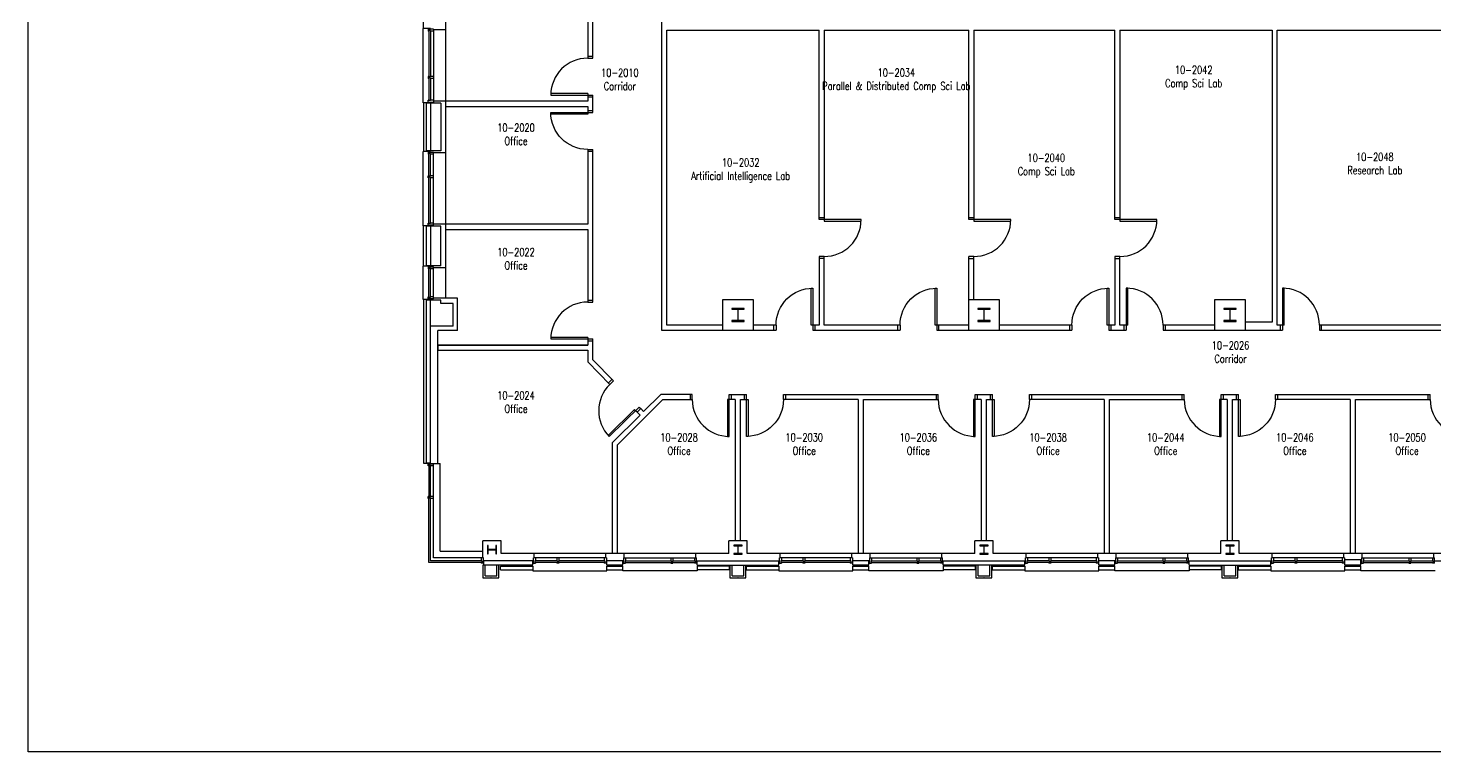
# Model space of a CAD drawing. Extents: x 11182 to 734459, y -1391328 to 152085.
# Drawn here: x 211178 to 245489, y -1105967 to -1088320 of the extents above; entities that cross this region are included whole.
import ezdxf
from ezdxf.enums import TextEntityAlignment as Align

# ---------------------------------------------------------------- set-up
doc = ezdxf.new("R2010")
doc.units = 0
doc.header["$LTSCALE"] = 500
doc.header["$MEASUREMENT"] = 0
doc.layers.add('0_Defpoints', color=106, linetype='CONTINUOUS', plot=False)
for name, color, linetype in [('0_room_data', 7, 'CONTINUOUS'), ('1_Wall_Exist', 251, 'CONTINUOUS'), ('3_Text', 7, 'CONTINUOUS')]:
    doc.layers.add(name, color=color, linetype=linetype)
doc.styles.add('1_200', font='simplex.shx', dxfattribs={"width": 0.75, "height": 460})

# ---------------------------------------------------------------- blocks, each defined once
blk = doc.blocks.new('room_data')
at = {"layer": '3_Text', "style": '1_200', "width": 0.75}
for tag, p in [('ROOMNUM', (0, 0)), ('ROOMUSE', (0, -575))]:
    blk.add_attdef(tag, text='', height=345, dxfattribs=at).set_placement(p, align=Align.MIDDLE_CENTER)

msp = doc.modelspace()

# ---------------------------------------------------------------- linework, layer by layer
at = {"layer": '0_Defpoints'}
msp.add_lwpolyline([(211178, -1068952), (268813, -1068952), (268813, -1105967), (211178, -1105967)], close=True, dxfattribs=at)
at = {"layer": '1_Wall_Exist'}
for p, q in [((221362, -1084688), (221362, -1094903)), ((220822, -1088328), (220822, -1087138)), ((224826, -1087228), (224826, -1089053)), ((224951, -1089053), (224951, -1086952)), ((226628, -1087498), (226628, -1095686)), ((220992, -1088328), (220811, -1088328)), ((220811, -1090138), (220811, -1088328)), ((220935, -1088343), (220935, -1088393)), ((221064, -1088343), (220935, -1088343)), ((220954, -1088393), (220935, -1088393)), ((220954, -1088379), (220954, -1089509)), ((220991, -1088379), (220954, -1088379)), ((220991, -1088379), (220991, -1089509)), ((221064, -1088393), (220991, -1088393)), ((221064, -1088343), (221064, -1090123)), ((221362, -1088363), (221064, -1088363)), ((226753, -1095561), (226753, -1088373)), ((226753, -1088373), (230470, -1088373)), ((230470, -1092989), (230470, -1088373)), ((230595, -1088373), (234120, -1088373)), ((230595, -1088373), (230595, -1093029)), ((234120, -1092989), (234120, -1088373)), ((234245, -1088373), (237684, -1088373)), ((234245, -1088373), (234245, -1093029)), ((237684, -1092989), (237684, -1088373)), ((237809, -1088373), (241520, -1088373)), ((237809, -1088373), (237809, -1093029)), ((241520, -1088373), (241520, -1095486)), ((241645, -1088373), (246428, -1088373)), ((241645, -1095561), (241645, -1088373)), ((224826, -1089003), (224951, -1089003)), ((224826, -1089053), (224951, -1089053)), ((220935, -1089498), (220935, -1089548)), ((220954, -1089498), (220935, -1089498)), ((220954, -1089548), (220935, -1089548)), ((220991, -1089509), (220954, -1089509)), ((220954, -1089534), (220954, -1090087)), ((220991, -1089534), (220954, -1089534)), ((221064, -1089498), (220991, -1089498)), ((220991, -1089534), (220991, -1090087)), ((221064, -1089548), (220991, -1089548)), ((224826, -1089913), (223926, -1089913)), ((223926, -1089913), (223926, -1089953)), ((223926, -1089953), (224951, -1089953)), ((224826, -1089913), (224826, -1090103)), ((224951, -1090003), (224826, -1090003)), ((224951, -1090328), (224951, -1089953)), ((220992, -1090138), (220811, -1090138)), ((220822, -1090138), (220822, -1091328)), ((220891, -1091313), (220891, -1090153)), ((221241, -1090153), (220891, -1090153)), ((220935, -1090123), (220935, -1090073)), ((220954, -1090073), (220935, -1090073)), ((220935, -1090123), (221064, -1090123)), ((220991, -1090087), (220954, -1090087)), ((221064, -1090073), (220991, -1090073)), ((220991, -1090153), (220991, -1091313)), ((221362, -1090103), (221064, -1090103)), ((221241, -1090153), (221241, -1091313)), ((221362, -1090103), (221362, -1090228)), ((224826, -1090103), (221362, -1090103)), ((221362, -1090228), (224826, -1090228)), ((224826, -1090228), (224826, -1090418)), ((224826, -1090328), (224951, -1090328)), ((224951, -1090378), (224951, -1090328)), ((223926, -1090418), (223926, -1090378)), ((223926, -1090378), (224951, -1090378)), ((224826, -1090418), (223926, -1090418)), ((220992, -1091328), (220811, -1091328)), ((220811, -1093138), (220811, -1091328)), ((221241, -1091313), (220891, -1091313)), ((220935, -1091343), (221064, -1091343)), ((220935, -1091343), (220935, -1091393)), ((220954, -1091393), (220935, -1091393)), ((220954, -1091932), (220954, -1091379)), ((220991, -1091379), (220954, -1091379)), ((220991, -1091932), (220991, -1091379)), ((221064, -1091393), (220991, -1091393)), ((221064, -1093123), (221064, -1091343)), ((221362, -1091363), (221064, -1091363)), ((224826, -1091278), (224826, -1093103)), ((224826, -1091278), (224951, -1091278)), ((224951, -1091328), (224826, -1091328)), ((224951, -1095000), (224951, -1091278)), ((220935, -1091968), (220935, -1091918)), ((220954, -1091918), (220935, -1091918)), ((220954, -1091968), (220935, -1091968)), ((220991, -1091932), (220954, -1091932)), ((220954, -1093087), (220954, -1091957)), ((220991, -1091957), (220954, -1091957)), ((221064, -1091918), (220991, -1091918)), ((220991, -1093087), (220991, -1091957)), ((221064, -1091968), (220991, -1091968)), ((220935, -1093123), (220935, -1093073)), ((220954, -1093073), (220935, -1093073)), ((220991, -1093087), (220954, -1093087)), ((221064, -1093073), (220991, -1093073)), ((224826, -1093103), (221064, -1093103)), ((230470, -1092939), (230595, -1092939)), ((231495, -1092989), (230470, -1092989)), ((230595, -1093029), (231495, -1093029)), ((231495, -1093029), (231495, -1092989)), ((234120, -1092939), (234245, -1092939)), ((235145, -1092989), (234120, -1092989)), ((234245, -1093029), (235145, -1093029)), ((235145, -1093029), (235145, -1092989)), ((237684, -1092939), (237809, -1092939)), ((238709, -1092989), (237684, -1092989)), ((237809, -1093029), (238709, -1093029)), ((238709, -1093029), (238709, -1092989)), ((220992, -1093138), (220811, -1093138)), ((220822, -1094128), (220822, -1093138)), ((220891, -1094113), (220891, -1093153)), ((221241, -1093153), (220891, -1093153)), ((221064, -1093123), (220935, -1093123)), ((220991, -1093153), (220991, -1094113)), ((221241, -1094113), (221241, -1093153)), ((221362, -1093228), (224826, -1093228)), ((224826, -1093228), (224826, -1095000)), ((220811, -1094938), (220811, -1094128)), ((220992, -1094128), (220811, -1094128)), ((221241, -1094113), (220891, -1094113)), ((220935, -1094143), (221064, -1094143)), ((220935, -1094143), (220935, -1094193)), ((221064, -1094923), (221064, -1094143)), ((230470, -1093889), (230470, -1095561)), ((230595, -1093889), (230470, -1093889)), ((230595, -1093939), (230470, -1093939)), ((230595, -1095561), (230595, -1093889)), ((234120, -1095686), (234120, -1093889)), ((234245, -1093889), (234120, -1093889)), ((234120, -1093939), (234245, -1093939)), ((234245, -1094940), (234245, -1093889)), ((237684, -1093889), (237684, -1095561)), ((237809, -1093889), (237684, -1093889)), ((237684, -1093939), (237809, -1093939)), ((237809, -1095561), (237809, -1093889)), ((220954, -1094193), (220935, -1094193)), ((220954, -1094887), (220954, -1094179)), ((220991, -1094179), (220954, -1094179)), ((220991, -1094887), (220991, -1094179)), ((221064, -1094193), (220991, -1094193)), ((221362, -1094163), (221064, -1094163)), ((230280, -1095561), (230280, -1094661)), ((230280, -1094661), (230320, -1094661)), ((230320, -1094661), (230320, -1095686)), ((233304, -1095561), (233304, -1094661)), ((233304, -1094661), (233344, -1094661)), ((233344, -1094661), (233344, -1095686)), ((237494, -1095561), (237494, -1094661)), ((237494, -1094661), (237534, -1094661)), ((237534, -1094661), (237534, -1095686)), ((237999, -1094661), (237959, -1094661)), ((237959, -1094661), (237959, -1095686)), ((237999, -1095561), (237999, -1094661)), ((241811, -1094661), (241771, -1094661)), ((241771, -1094661), (241771, -1095686)), ((241811, -1095561), (241811, -1094661)), ((220992, -1094938), (220811, -1094938)), ((220822, -1094938), (220822, -1098928)), ((220891, -1098918), (220891, -1094953)), ((221241, -1094953), (220891, -1094953)), ((220935, -1094923), (220935, -1094873)), ((220954, -1094873), (220935, -1094873)), ((221064, -1094923), (220935, -1094923)), ((220991, -1094887), (220954, -1094887)), ((221064, -1094873), (220991, -1094873)), ((220991, -1098933), (220991, -1094953)), ((221649, -1094903), (221064, -1094903)), ((221241, -1095038), (221241, -1094953)), ((221541, -1095038), (221241, -1095038)), ((221541, -1095588), (221541, -1095038)), ((221649, -1095696), (221649, -1094903)), ((224826, -1094950), (224951, -1094950)), ((224826, -1095000), (224951, -1095000)), ((228120, -1095686), (228120, -1094940)), ((228120, -1094940), (228863, -1094940)), ((228645, -1095156), (228338, -1095156)), ((228338, -1095156), (228338, -1095172)), ((228341, -1095175), (228482, -1095175)), ((228485, -1095178), (228485, -1095448)), ((228497, -1095448), (228497, -1095178)), ((228500, -1095175), (228642, -1095175)), ((228645, -1095172), (228645, -1095156)), ((228863, -1094940), (228863, -1095686)), ((234120, -1094940), (234863, -1094940)), ((234645, -1095156), (234338, -1095156)), ((234338, -1095156), (234338, -1095172)), ((234341, -1095175), (234482, -1095175)), ((234485, -1095178), (234485, -1095448)), ((234497, -1095448), (234497, -1095178)), ((234500, -1095175), (234642, -1095175)), ((234645, -1095172), (234645, -1095156)), ((234863, -1094940), (234863, -1095686)), ((240120, -1095686), (240120, -1094940)), ((240120, -1094940), (240863, -1094940)), ((240645, -1095156), (240338, -1095156)), ((240338, -1095156), (240338, -1095172)), ((240341, -1095175), (240482, -1095175)), ((240485, -1095178), (240485, -1095448)), ((240497, -1095448), (240497, -1095178)), ((240500, -1095175), (240642, -1095175)), ((240645, -1095172), (240645, -1095156)), ((240863, -1094940), (240863, -1095686)), ((228338, -1095454), (228338, -1095470)), ((228338, -1095470), (228645, -1095470)), ((228482, -1095451), (228341, -1095451)), ((228642, -1095451), (228500, -1095451)), ((228645, -1095470), (228645, -1095454)), ((234338, -1095454), (234338, -1095470)), ((234338, -1095470), (234645, -1095470)), ((234482, -1095451), (234341, -1095451)), ((234642, -1095451), (234500, -1095451)), ((234645, -1095470), (234645, -1095454)), ((240338, -1095454), (240338, -1095470)), ((240338, -1095470), (240645, -1095470)), ((240482, -1095451), (240341, -1095451)), ((240642, -1095451), (240500, -1095451)), ((240645, -1095470), (240645, -1095454)), ((241520, -1095486), (240863, -1095486)), ((221541, -1095588), (220991, -1095588)), ((221172, -1098933), (221172, -1095696)), ((221649, -1095696), (221172, -1095696)), ((224826, -1095860), (223926, -1095860)), ((223926, -1095860), (223926, -1095900)), ((224826, -1095860), (224826, -1096050)), ((226628, -1095686), (229420, -1095686)), ((228120, -1095561), (226753, -1095561)), ((229420, -1095561), (228863, -1095561)), ((229370, -1095686), (229370, -1095561)), ((229420, -1095561), (229420, -1095686)), ((230470, -1095561), (230280, -1095561)), ((230320, -1095686), (232444, -1095686)), ((230370, -1095561), (230370, -1095686)), ((232444, -1095561), (230595, -1095561)), ((232394, -1095686), (232394, -1095561)), ((232444, -1095561), (232444, -1095686)), ((234120, -1095561), (233304, -1095561)), ((233344, -1095686), (236634, -1095686)), ((233394, -1095686), (233394, -1095561)), ((236634, -1095561), (234863, -1095561)), ((236584, -1095686), (236584, -1095561)), ((236634, -1095561), (236634, -1095686)), ((237684, -1095561), (237494, -1095561)), ((237534, -1095686), (237959, -1095686)), ((237584, -1095561), (237584, -1095686)), ((237999, -1095561), (237809, -1095561)), ((237909, -1095686), (237909, -1095561)), ((240120, -1095561), (238859, -1095561)), ((238859, -1095561), (238859, -1095686)), ((238859, -1095686), (241771, -1095686)), ((238909, -1095561), (238909, -1095686)), ((241811, -1095561), (241645, -1095561)), ((241721, -1095686), (241721, -1095561)), ((246120, -1095561), (242671, -1095561)), ((242671, -1095561), (242671, -1095686)), ((242671, -1095686), (248978, -1095686)), ((242721, -1095686), (242721, -1095561)), ((221172, -1096050), (224826, -1096050)), ((221172, -1096050), (221172, -1096175)), ((224826, -1096050), (221172, -1096050)), ((221172, -1096175), (224826, -1096175)), ((223926, -1095900), (224951, -1095900)), ((224951, -1095950), (224826, -1095950)), ((224826, -1096175), (224826, -1096457)), ((224951, -1096406), (224951, -1095900)), ((224826, -1096457), (225365, -1097006)), ((225454, -1096919), (224951, -1096406)), ((225419, -1096883), (225330, -1096971)), ((225365, -1097006), (225454, -1096919)), ((225353, -1098279), (226084, -1097561)), ((225551, -1098484), (226660, -1097375)), ((226084, -1097561), (226119, -1097597)), ((226608, -1097250), (226190, -1097669)), ((227376, -1097250), (226608, -1097250)), ((226660, -1097375), (227376, -1097375)), ((227326, -1097250), (227326, -1097375)), ((227376, -1097375), (227376, -1097250)), ((228426, -1097375), (228236, -1097375)), ((228236, -1097375), (228236, -1098275)), ((228276, -1098275), (228276, -1097250)), ((228276, -1097250), (228701, -1097250)), ((228326, -1097250), (228326, -1097375)), ((228426, -1097375), (228426, -1100822)), ((228551, -1097375), (228741, -1097375)), ((228551, -1100822), (228551, -1097375)), ((228651, -1097375), (228651, -1097250)), ((228701, -1098275), (228701, -1097250)), ((228741, -1097375), (228741, -1098275)), ((229601, -1097250), (233376, -1097250)), ((229601, -1097375), (229601, -1097250)), ((231426, -1097375), (229601, -1097375)), ((229651, -1097250), (229651, -1097375)), ((231426, -1097375), (231426, -1101132)), ((231551, -1097375), (233376, -1097375)), ((231551, -1101132), (231551, -1097375)), ((233326, -1097250), (233326, -1097375)), ((233376, -1097375), (233376, -1097250)), ((234426, -1097375), (234236, -1097375)), ((234236, -1097375), (234236, -1098275)), ((234276, -1098275), (234276, -1097250)), ((234276, -1097250), (234701, -1097250)), ((234326, -1097250), (234326, -1097375)), ((234426, -1097375), (234426, -1100822)), ((234551, -1097375), (234741, -1097375)), ((234551, -1100822), (234551, -1097375)), ((234651, -1097375), (234651, -1097250)), ((234701, -1098275), (234701, -1097250)), ((234741, -1097375), (234741, -1098275)), ((235601, -1097250), (239376, -1097250)), ((235601, -1097375), (235601, -1097250)), ((237426, -1097375), (235601, -1097375)), ((235651, -1097250), (235651, -1097375)), ((237426, -1097375), (237426, -1101132)), ((237551, -1097375), (239376, -1097375)), ((237551, -1101132), (237551, -1097375)), ((239326, -1097375), (239326, -1097250)), ((239376, -1097375), (239376, -1097250)), ((240426, -1097375), (240236, -1097375)), ((240236, -1097375), (240236, -1098275)), ((240276, -1098275), (240276, -1097250)), ((240276, -1097250), (240701, -1097250)), ((240326, -1097250), (240326, -1097375)), ((240426, -1097375), (240426, -1100822)), ((240551, -1097375), (240741, -1097375)), ((240551, -1100822), (240551, -1097375)), ((240651, -1097375), (240651, -1097250)), ((240701, -1098275), (240701, -1097250)), ((240741, -1097375), (240741, -1098275)), ((241601, -1097250), (245376, -1097250)), ((241601, -1097375), (241601, -1097250)), ((243426, -1097375), (241601, -1097375)), ((241651, -1097250), (241651, -1097375)), ((243426, -1097375), (243426, -1101132)), ((243551, -1097375), (245376, -1097375)), ((243551, -1101132), (243551, -1097375)), ((245326, -1097375), (245326, -1097250)), ((245376, -1097375), (245376, -1097250)), ((225967, -1097620), (225325, -1098251)), ((226102, -1097757), (225426, -1098432)), ((225995, -1097649), (225967, -1097620)), ((226030, -1097684), (225995, -1097649)), ((226119, -1097597), (226030, -1097684)), ((226030, -1097684), (226102, -1097757)), ((226190, -1097669), (226119, -1097597)), ((225325, -1098251), (225353, -1098279)), ((225426, -1098432), (225426, -1101132)), ((225551, -1101132), (225551, -1098484)), ((228236, -1098275), (228276, -1098275)), ((228741, -1098275), (228701, -1098275)), ((234236, -1098275), (234276, -1098275)), ((234741, -1098275), (234701, -1098275)), ((240236, -1098275), (240276, -1098275)), ((240741, -1098275), (240701, -1098275)), ((220822, -1098928), (220992, -1098928)), ((220891, -1098918), (220991, -1098918)), ((220935, -1098993), (220935, -1098943)), ((220935, -1098943), (221064, -1098943)), ((220991, -1098933), (221232, -1098933)), ((221064, -1101240), (221064, -1098943)), ((221232, -1101072), (221232, -1098933)), ((220954, -1098993), (220935, -1098993)), ((220991, -1098982), (220954, -1098982)), ((220954, -1098982), (220954, -1099757)), ((220991, -1099757), (220991, -1098982)), ((221064, -1098993), (220991, -1098993)), ((220935, -1099793), (220935, -1099743)), ((220954, -1099743), (220935, -1099743)), ((220954, -1099793), (220935, -1099793)), ((220991, -1099757), (220954, -1099757)), ((220954, -1101350), (220954, -1099782)), ((220991, -1099782), (220954, -1099782)), ((221064, -1099743), (220991, -1099743)), ((220991, -1101313), (220991, -1099782)), ((221064, -1099793), (220991, -1099793)), ((222717, -1100822), (222265, -1100822)), ((222265, -1101240), (222265, -1100822)), ((222397, -1100935), (222383, -1100935)), ((222383, -1100935), (222383, -1101141)), ((222400, -1101030), (222400, -1100938)), ((222582, -1100938), (222582, -1101030)), ((222599, -1100935), (222585, -1100935)), ((222599, -1101141), (222599, -1100935)), ((222717, -1101132), (222717, -1100822)), ((228717, -1100822), (228265, -1100822)), ((228265, -1101132), (228265, -1100822)), ((228594, -1100930), (228388, -1100930)), ((228388, -1100930), (228388, -1100944)), ((228391, -1100947), (228483, -1100947)), ((228486, -1100950), (228486, -1101125)), ((228496, -1101125), (228496, -1100950)), ((228499, -1100947), (228591, -1100947)), ((228594, -1100944), (228594, -1100930)), ((228717, -1101132), (228717, -1100822)), ((234717, -1100822), (234265, -1100822)), ((234265, -1101132), (234265, -1100822)), ((234594, -1100930), (234388, -1100930)), ((234388, -1100930), (234388, -1100944)), ((234391, -1100947), (234483, -1100947)), ((234486, -1100950), (234486, -1101125)), ((234496, -1101125), (234496, -1100950)), ((234499, -1100947), (234591, -1100947)), ((234594, -1100944), (234594, -1100930)), ((234717, -1101132), (234717, -1100822)), ((240717, -1100822), (240265, -1100822)), ((240265, -1101132), (240265, -1100822)), ((240594, -1100930), (240388, -1100930)), ((240388, -1100930), (240388, -1100944)), ((240391, -1100947), (240483, -1100947)), ((240486, -1100950), (240486, -1101125)), ((240496, -1101125), (240496, -1100950)), ((240499, -1100947), (240591, -1100947)), ((240594, -1100944), (240594, -1100930)), ((240717, -1101132), (240717, -1100822)), ((222245, -1101350), (220954, -1101350)), ((222245, -1101313), (220991, -1101313)), ((222281, -1101240), (221064, -1101240)), ((221232, -1101072), (222265, -1101072)), ((222231, -1101240), (222231, -1101313)), ((222231, -1101350), (222231, -1101369)), ((222245, -1101313), (222245, -1101350)), ((222281, -1101369), (222281, -1101240)), ((223501, -1101313), (222281, -1101313)), ((222296, -1101413), (222296, -1101313)), ((222383, -1101141), (222397, -1101141)), ((222400, -1101138), (222400, -1101046)), ((222579, -1101033), (222403, -1101033)), ((222403, -1101043), (222579, -1101043)), ((222582, -1101046), (222582, -1101138)), ((222585, -1101141), (222599, -1101141)), ((228265, -1101132), (222717, -1101132)), ((223486, -1101413), (223486, -1101313)), ((225281, -1101240), (223501, -1101240)), ((223501, -1101369), (223501, -1101240)), ((223517, -1101240), (223517, -1101132)), ((224090, -1101313), (223538, -1101313)), ((223538, -1101313), (223538, -1101350)), ((224090, -1101350), (223538, -1101350)), ((223551, -1101240), (223551, -1101313)), ((223551, -1101350), (223551, -1101369)), ((224076, -1101240), (224076, -1101313)), ((224076, -1101350), (224076, -1101369)), ((224090, -1101313), (224090, -1101350)), ((225245, -1101313), (224115, -1101313)), ((224115, -1101313), (224115, -1101350)), ((225245, -1101350), (224115, -1101350)), ((224126, -1101240), (224126, -1101313)), ((224126, -1101350), (224126, -1101369)), ((225231, -1101240), (225231, -1101313)), ((225231, -1101350), (225231, -1101369)), ((225245, -1101313), (225245, -1101350)), ((225265, -1101240), (225265, -1101132)), ((225281, -1101240), (225281, -1101369)), ((225701, -1101313), (225281, -1101313)), ((225296, -1101413), (225296, -1101313)), ((225686, -1101413), (225686, -1101313)), ((225701, -1101240), (227481, -1101240)), ((225701, -1101240), (225701, -1101369)), ((225717, -1101240), (225717, -1101132)), ((225738, -1101313), (226868, -1101313)), ((225738, -1101313), (225738, -1101350)), ((225738, -1101350), (226868, -1101350)), ((225751, -1101240), (225751, -1101313)), ((225751, -1101350), (225751, -1101369)), ((226856, -1101240), (226856, -1101313)), ((226856, -1101350), (226856, -1101369)), ((226868, -1101313), (226868, -1101350)), ((226893, -1101313), (227445, -1101313)), ((226893, -1101313), (226893, -1101350)), ((226893, -1101350), (227445, -1101350)), ((226906, -1101240), (226906, -1101313)), ((226906, -1101350), (226906, -1101369)), ((227431, -1101240), (227431, -1101313)), ((227431, -1101350), (227431, -1101369)), ((227445, -1101313), (227445, -1101350)), ((227465, -1101240), (227465, -1101132)), ((227481, -1101369), (227481, -1101240)), ((227481, -1101313), (229501, -1101313)), ((227496, -1101413), (227496, -1101313)), ((228388, -1101131), (228388, -1101146)), ((228388, -1101146), (228594, -1101146)), ((228483, -1101128), (228391, -1101128)), ((228591, -1101128), (228499, -1101128)), ((228594, -1101146), (228594, -1101131)), ((234265, -1101132), (228717, -1101132)), ((229486, -1101413), (229486, -1101313)), ((231281, -1101240), (229501, -1101240)), ((229501, -1101369), (229501, -1101240)), ((229517, -1101240), (229517, -1101132)), ((230090, -1101313), (229538, -1101313)), ((229538, -1101313), (229538, -1101350)), ((230090, -1101350), (229538, -1101350)), ((229551, -1101240), (229551, -1101313)), ((229551, -1101350), (229551, -1101369)), ((230076, -1101240), (230076, -1101313)), ((230076, -1101350), (230076, -1101369)), ((230090, -1101313), (230090, -1101350)), ((231245, -1101313), (230115, -1101313)), ((230115, -1101313), (230115, -1101350)), ((231245, -1101350), (230115, -1101350)), ((230126, -1101240), (230126, -1101313)), ((230126, -1101350), (230126, -1101369)), ((231231, -1101240), (231231, -1101313)), ((231231, -1101350), (231231, -1101369)), ((231245, -1101313), (231245, -1101350)), ((231265, -1101240), (231265, -1101132)), ((231281, -1101240), (231281, -1101369)), ((231701, -1101313), (231281, -1101313)), ((231296, -1101413), (231296, -1101313)), ((231686, -1101413), (231686, -1101313)), ((231701, -1101240), (233481, -1101240)), ((231701, -1101240), (231701, -1101369)), ((231717, -1101240), (231717, -1101132)), ((231738, -1101313), (232868, -1101313)), ((231738, -1101313), (231738, -1101350)), ((231738, -1101350), (232868, -1101350)), ((231751, -1101240), (231751, -1101313)), ((231751, -1101350), (231751, -1101369)), ((232856, -1101240), (232856, -1101313)), ((232856, -1101350), (232856, -1101369)), ((232868, -1101313), (232868, -1101350)), ((232893, -1101313), (233445, -1101313)), ((232893, -1101313), (232893, -1101350)), ((232893, -1101350), (233445, -1101350)), ((232906, -1101240), (232906, -1101313)), ((232906, -1101350), (232906, -1101369)), ((233431, -1101240), (233431, -1101313)), ((233431, -1101350), (233431, -1101369)), ((233445, -1101313), (233445, -1101350)), ((233465, -1101240), (233465, -1101132)), ((233481, -1101369), (233481, -1101240)), ((233481, -1101313), (235501, -1101313)), ((233496, -1101413), (233496, -1101313)), ((234388, -1101131), (234388, -1101146)), ((234388, -1101146), (234594, -1101146)), ((234483, -1101128), (234391, -1101128)), ((234591, -1101128), (234499, -1101128)), ((234594, -1101146), (234594, -1101131)), ((240265, -1101132), (234717, -1101132)), ((235486, -1101412), (235486, -1101313)), ((237281, -1101240), (235501, -1101240)), ((235501, -1101369), (235501, -1101240)), ((235517, -1101240), (235517, -1101132)), ((236090, -1101313), (235538, -1101313)), ((235538, -1101313), (235538, -1101350)), ((236090, -1101350), (235538, -1101350)), ((235551, -1101240), (235551, -1101313)), ((235551, -1101350), (235551, -1101369)), ((236076, -1101240), (236076, -1101313)), ((236076, -1101350), (236076, -1101369)), ((236090, -1101313), (236090, -1101350)), ((237245, -1101313), (236115, -1101313)), ((236115, -1101313), (236115, -1101350)), ((237245, -1101350), (236115, -1101350)), ((236126, -1101240), (236126, -1101313)), ((236126, -1101350), (236126, -1101369)), ((237231, -1101240), (237231, -1101313)), ((237231, -1101350), (237231, -1101369)), ((237245, -1101313), (237245, -1101350)), ((237265, -1101240), (237265, -1101132)), ((237281, -1101240), (237281, -1101369)), ((237701, -1101313), (237281, -1101313)), ((237296, -1101413), (237296, -1101313)), ((237686, -1101413), (237686, -1101313)), ((237701, -1101240), (239481, -1101240)), ((237701, -1101240), (237701, -1101369)), ((237717, -1101240), (237717, -1101132)), ((237738, -1101313), (238868, -1101313)), ((237738, -1101313), (237738, -1101350)), ((237738, -1101350), (238868, -1101350)), ((237751, -1101240), (237751, -1101313)), ((237751, -1101350), (237751, -1101369)), ((238856, -1101240), (238856, -1101313)), ((238856, -1101350), (238856, -1101369)), ((238868, -1101313), (238868, -1101350)), ((238893, -1101313), (239445, -1101313)), ((238893, -1101313), (238893, -1101350)), ((238893, -1101350), (239445, -1101350)), ((238906, -1101240), (238906, -1101313)), ((238906, -1101350), (238906, -1101369)), ((239431, -1101240), (239431, -1101313)), ((239431, -1101350), (239431, -1101369)), ((239445, -1101313), (239445, -1101350)), ((239465, -1101240), (239465, -1101132)), ((239481, -1101369), (239481, -1101240)), ((239481, -1101313), (241501, -1101313)), ((239496, -1101413), (239496, -1101313)), ((240388, -1101131), (240388, -1101146)), ((240388, -1101146), (240594, -1101146)), ((240483, -1101128), (240391, -1101128)), ((240591, -1101128), (240499, -1101128)), ((240594, -1101146), (240594, -1101131)), ((246265, -1101132), (240717, -1101132)), ((241486, -1101413), (241486, -1101313)), ((243281, -1101240), (241501, -1101240)), ((241501, -1101369), (241501, -1101240)), ((241517, -1101240), (241517, -1101132)), ((242090, -1101313), (241538, -1101313)), ((241538, -1101313), (241538, -1101350)), ((242090, -1101350), (241538, -1101350)), ((241551, -1101240), (241551, -1101313)), ((241551, -1101350), (241551, -1101369)), ((242076, -1101240), (242076, -1101313)), ((242076, -1101350), (242076, -1101369)), ((242090, -1101313), (242090, -1101350)), ((243245, -1101313), (242115, -1101313)), ((242115, -1101313), (242115, -1101350)), ((243245, -1101350), (242115, -1101350)), ((242126, -1101240), (242126, -1101313)), ((242126, -1101350), (242126, -1101369)), ((243231, -1101240), (243231, -1101313)), ((243231, -1101350), (243231, -1101369)), ((243245, -1101313), (243245, -1101350)), ((243265, -1101240), (243265, -1101132)), ((243281, -1101240), (243281, -1101369)), ((243701, -1101288), (243281, -1101288)), ((243296, -1101413), (243296, -1101288)), ((243686, -1101413), (243686, -1101288)), ((243701, -1101240), (245481, -1101240)), ((243701, -1101240), (243701, -1101369)), ((243717, -1101240), (243717, -1101132)), ((243738, -1101313), (244868, -1101313)), ((243738, -1101313), (243738, -1101350)), ((243738, -1101350), (244868, -1101350)), ((243751, -1101240), (243751, -1101313)), ((243751, -1101350), (243751, -1101369)), ((244856, -1101240), (244856, -1101313)), ((244856, -1101350), (244856, -1101369)), ((244868, -1101313), (244868, -1101350)), ((244893, -1101313), (245445, -1101313)), ((244893, -1101313), (244893, -1101350)), ((244893, -1101350), (245445, -1101350)), ((244906, -1101240), (244906, -1101313)), ((244906, -1101350), (244906, -1101369)), ((245431, -1101240), (245431, -1101313)), ((245431, -1101350), (245431, -1101369)), ((245445, -1101313), (245445, -1101350)), ((245465, -1101240), (245465, -1101132)), ((245481, -1101369), (245481, -1101240)), ((245481, -1101313), (247501, -1101313)), ((222281, -1101369), (222231, -1101369)), ((222270, -1101413), (222270, -1101728)), ((223486, -1101413), (222270, -1101413)), ((222324, -1101674), (222324, -1101413)), ((222324, -1101674), (222606, -1101674)), ((222606, -1101674), (222606, -1101413)), ((222660, -1101728), (222660, -1101413)), ((222696, -1101438), (223486, -1101438)), ((222696, -1101528), (222696, -1101438)), ((222696, -1101528), (223486, -1101528)), ((223486, -1101438), (223486, -1101553)), ((223486, -1101553), (225296, -1101553)), ((223501, -1101369), (223551, -1101369)), ((224126, -1101369), (224076, -1101369)), ((225281, -1101369), (225231, -1101369)), ((225686, -1101413), (225296, -1101413)), ((225296, -1101438), (225686, -1101438)), ((225296, -1101553), (225296, -1101438)), ((225296, -1101528), (225686, -1101528)), ((225686, -1101553), (225686, -1101438)), ((227496, -1101553), (225686, -1101553)), ((225701, -1101369), (225751, -1101369)), ((226856, -1101369), (226906, -1101369)), ((227481, -1101369), (227431, -1101369)), ((227496, -1101413), (229486, -1101413)), ((228286, -1101438), (227496, -1101438)), ((227496, -1101438), (227496, -1101553)), ((228286, -1101528), (227496, -1101528)), ((228286, -1101528), (228286, -1101438)), ((228296, -1101413), (228296, -1101728)), ((228350, -1101674), (228350, -1101413)), ((228350, -1101674), (228632, -1101674)), ((228632, -1101674), (228632, -1101413)), ((228686, -1101728), (228686, -1101413)), ((228696, -1101438), (229486, -1101438)), ((228696, -1101528), (228696, -1101438)), ((228696, -1101528), (229486, -1101528)), ((229486, -1101438), (229486, -1101553)), ((229486, -1101553), (231296, -1101553)), ((229501, -1101369), (229551, -1101369)), ((230126, -1101369), (230076, -1101369)), ((231281, -1101369), (231231, -1101369)), ((231686, -1101413), (231296, -1101413)), ((231296, -1101438), (231686, -1101438)), ((231296, -1101553), (231296, -1101438)), ((231296, -1101528), (231686, -1101528)), ((231686, -1101553), (231686, -1101438)), ((233496, -1101553), (231686, -1101553)), ((231701, -1101369), (231751, -1101369)), ((232856, -1101369), (232906, -1101369)), ((233481, -1101369), (233431, -1101369)), ((234297, -1101413), (233496, -1101413)), ((234286, -1101438), (233496, -1101438)), ((233496, -1101438), (233496, -1101553)), ((234286, -1101528), (233496, -1101528)), ((234286, -1101528), (234286, -1101438)), ((235486, -1101412), (234296, -1101412)), ((234296, -1101412), (234296, -1101727)), ((234350, -1101673), (234350, -1101412)), ((234350, -1101674), (234632, -1101674)), ((234632, -1101674), (234632, -1101413)), ((234686, -1101727), (234686, -1101412)), ((234696, -1101438), (235486, -1101438)), ((234696, -1101528), (234696, -1101438)), ((234696, -1101528), (235486, -1101528)), ((235486, -1101438), (235486, -1101553)), ((235486, -1101553), (237296, -1101553)), ((235501, -1101369), (235551, -1101369)), ((236126, -1101369), (236076, -1101369)), ((237281, -1101369), (237231, -1101369)), ((237686, -1101413), (237296, -1101413)), ((237296, -1101438), (237686, -1101438)), ((237296, -1101553), (237296, -1101438)), ((237296, -1101528), (237686, -1101528)), ((237686, -1101553), (237686, -1101438)), ((239496, -1101553), (237686, -1101553)), ((237701, -1101369), (237751, -1101369)), ((238856, -1101369), (238906, -1101369)), ((239481, -1101369), (239431, -1101369)), ((239496, -1101413), (241486, -1101413)), ((240286, -1101438), (239496, -1101438)), ((239496, -1101438), (239496, -1101553)), ((240286, -1101528), (239496, -1101528)), ((240286, -1101528), (240286, -1101438)), ((240296, -1101413), (240296, -1101728)), ((240350, -1101674), (240350, -1101413)), ((240350, -1101674), (240632, -1101674)), ((240632, -1101674), (240632, -1101413)), ((240686, -1101728), (240686, -1101413)), ((240696, -1101438), (241486, -1101438)), ((240696, -1101528), (240696, -1101438)), ((240696, -1101528), (241486, -1101528)), ((241486, -1101438), (241486, -1101553)), ((241486, -1101553), (243296, -1101553)), ((241501, -1101369), (241551, -1101369)), ((242126, -1101369), (242076, -1101369)), ((243281, -1101369), (243231, -1101369)), ((243686, -1101413), (243296, -1101413)), ((243296, -1101438), (243686, -1101438)), ((243296, -1101553), (243296, -1101438)), ((243296, -1101528), (243686, -1101528)), ((243686, -1101553), (243686, -1101438)), ((245496, -1101553), (243686, -1101553)), ((243701, -1101369), (243751, -1101369)), ((244856, -1101369), (244906, -1101369)), ((245481, -1101369), (245431, -1101369)), ((222270, -1101728), (222460, -1101728)), ((222460, -1101728), (222460, -1101718)), ((222460, -1101718), (222470, -1101718)), ((222470, -1101718), (222470, -1101728)), ((222470, -1101728), (222660, -1101728)), ((228296, -1101728), (228486, -1101728)), ((228486, -1101728), (228486, -1101718)), ((228486, -1101718), (228496, -1101718)), ((228496, -1101718), (228496, -1101728)), ((228496, -1101728), (228686, -1101728)), ((234296, -1101727), (234486, -1101727)), ((234486, -1101727), (234486, -1101717)), ((234486, -1101717), (234496, -1101717)), ((234496, -1101717), (234496, -1101727)), ((234496, -1101727), (234686, -1101727)), ((240296, -1101728), (240486, -1101728)), ((240486, -1101728), (240486, -1101718)), ((240486, -1101718), (240496, -1101718)), ((240496, -1101718), (240496, -1101728)), ((240496, -1101728), (240686, -1101728))]:
    msp.add_line(p, q, dxfattribs=at)
for centre, radius, start, end in [((224826, -1089953), 900, 89.9998, 179.9998), ((230595, -1092989), 900, 270, 0), ((234245, -1092989), 900, 270, 0), ((237809, -1092989), 900, 270, 0), ((237959, -1095561), 900, 0, 90), ((241771, -1095561), 900, 0, 90), ((224826, -1095900), 900, 89.9998, 179.9998), ((228341, -1095172), 3, 180, 270), ((228482, -1095178), 3, 0, 90), ((228500, -1095178), 3, 90, 180), ((228642, -1095172), 3, 270, 0), ((234341, -1095172), 3, 180, 270), ((234482, -1095178), 3, 0, 90), ((234500, -1095178), 3, 90, 180), ((234642, -1095172), 3, 270, 0), ((240341, -1095172), 3, 180, 270), ((240482, -1095178), 3, 0, 90), ((240500, -1095178), 3, 90, 180), ((240642, -1095172), 3, 270, 0), ((228341, -1095454), 3, 90, 180), ((228482, -1095448), 3, 270, 0), ((228500, -1095448), 3, 180, 270), ((228642, -1095454), 3, 0, 90), ((234341, -1095454), 3, 90, 180), ((234482, -1095448), 3, 270, 0), ((234500, -1095448), 3, 180, 270), ((234642, -1095454), 3, 0, 90), ((240341, -1095454), 3, 90, 180), ((240482, -1095448), 3, 270, 0), ((240500, -1095448), 3, 180, 270), ((240642, -1095454), 3, 0, 90), ((225995, -1097649), 900, 134.4571, 224.4571), ((228276, -1097375), 900, 180, 270), ((234276, -1097375), 900, 180, 270), ((240276, -1097375), 900, 180, 270), ((246276, -1097375), 900, 180, 270), ((222397, -1100938), 3, 0, 90), ((222585, -1100938), 3, 90, 180), ((228391, -1100944), 3, 180, 270), ((228483, -1100950), 3, 0, 90), ((228499, -1100950), 3, 90, 180), ((228591, -1100944), 3, 270, 0), ((234391, -1100944), 3, 180, 270), ((234483, -1100950), 3, 0, 90), ((234499, -1100950), 3, 90, 180), ((234591, -1100944), 3, 270, 0), ((240391, -1100944), 3, 180, 270), ((240483, -1100950), 3, 0, 90), ((240499, -1100950), 3, 90, 180), ((240591, -1100944), 3, 270, 0), ((222397, -1101138), 3, 270, 0), ((222403, -1101030), 3, 180, 270), ((222403, -1101046), 3, 90, 180), ((222579, -1101030), 3, 270, 0), ((222579, -1101046), 3, 0, 90), ((222585, -1101138), 3, 180, 270), ((228391, -1101131), 3, 90, 180), ((228483, -1101125), 3, 270, 0), ((228499, -1101125), 3, 180, 270), ((228591, -1101131), 3, 0, 90), ((234391, -1101131), 3, 90, 180), ((234483, -1101125), 3, 270, 0), ((234499, -1101125), 3, 180, 270), ((234591, -1101131), 3, 0, 90), ((240391, -1101131), 3, 90, 180), ((240483, -1101125), 3, 270, 0), ((240499, -1101125), 3, 180, 270), ((240591, -1101131), 3, 0, 90)]:
    msp.add_arc(centre, radius, start, end, dxfattribs=at)
at = {"layer": '1_Wall_Exist', "extrusion": (0, 0, -1)}
for centre, start, end in [((-224826, -1090378), 270.0002, 0.0002), ((-230320, -1095561), 0, 90), ((-233344, -1095561), 0, 90), ((-237534, -1095561), 0, 90), ((-228701, -1097375), 180, 270), ((-234701, -1097375), 180, 270), ((-240701, -1097375), 180, 270)]:
    msp.add_arc(centre, 900, start, end, dxfattribs=at)

# ---------------------------------------------------------------- block references
at = {"layer": '0_room_data', "xscale": 0.5657139806978375, "yscale": 0.5657139806978375, "zscale": 0.5657139806978375}
for p, values in [((225611, -1089407), {'ROOMNUM': '10-2010', 'ROOMUSE': 'Corridor'}), ((232354, -1089405), {'ROOMNUM': '10-2034', 'ROOMUSE': 'Parallel & Distributed Comp Sci Lab'}), ((239607, -1089337), {'ROOMNUM': '10-2042', 'ROOMUSE': 'Comp Sci Lab'}), ((223077, -1090747), {'ROOMNUM': '10-2020', 'ROOMUSE': 'Office'}), ((236011, -1091483), {'ROOMNUM': '10-2040', 'ROOMUSE': 'Comp Sci Lab'}), ((244025, -1091459), {'ROOMNUM': '10-2048', 'ROOMUSE': 'Research Lab'}), ((228558, -1091596), {'ROOMNUM': '10-2032', 'ROOMUSE': 'Artificial Intelligence Lab'}), ((223077, -1093782), {'ROOMNUM': '10-2022', 'ROOMUSE': 'Office'}), ((240505, -1096055), {'ROOMNUM': '10-2026', 'ROOMUSE': 'Corridor'}), ((223077, -1097277), {'ROOMNUM': '10-2024', 'ROOMUSE': 'Office'}), ((227054, -1098301), {'ROOMNUM': '10-2028', 'ROOMUSE': 'Office'}), ((230107, -1098301), {'ROOMNUM': '10-2030', 'ROOMUSE': 'Office'}), ((232890, -1098301), {'ROOMNUM': '10-2036', 'ROOMUSE': 'Office'}), ((236056, -1098301), {'ROOMNUM': '10-2038', 'ROOMUSE': 'Office'}), ((238924, -1098301), {'ROOMNUM': '10-2044', 'ROOMUSE': 'Office'}), ((242074, -1098301), {'ROOMNUM': '10-2046', 'ROOMUSE': 'Office'}), ((244810, -1098301), {'ROOMNUM': '10-2050', 'ROOMUSE': 'Office'})]:
    msp.add_blockref('room_data', p, dxfattribs=at).add_auto_attribs(values)

doc.saveas('drawing.dxf')
